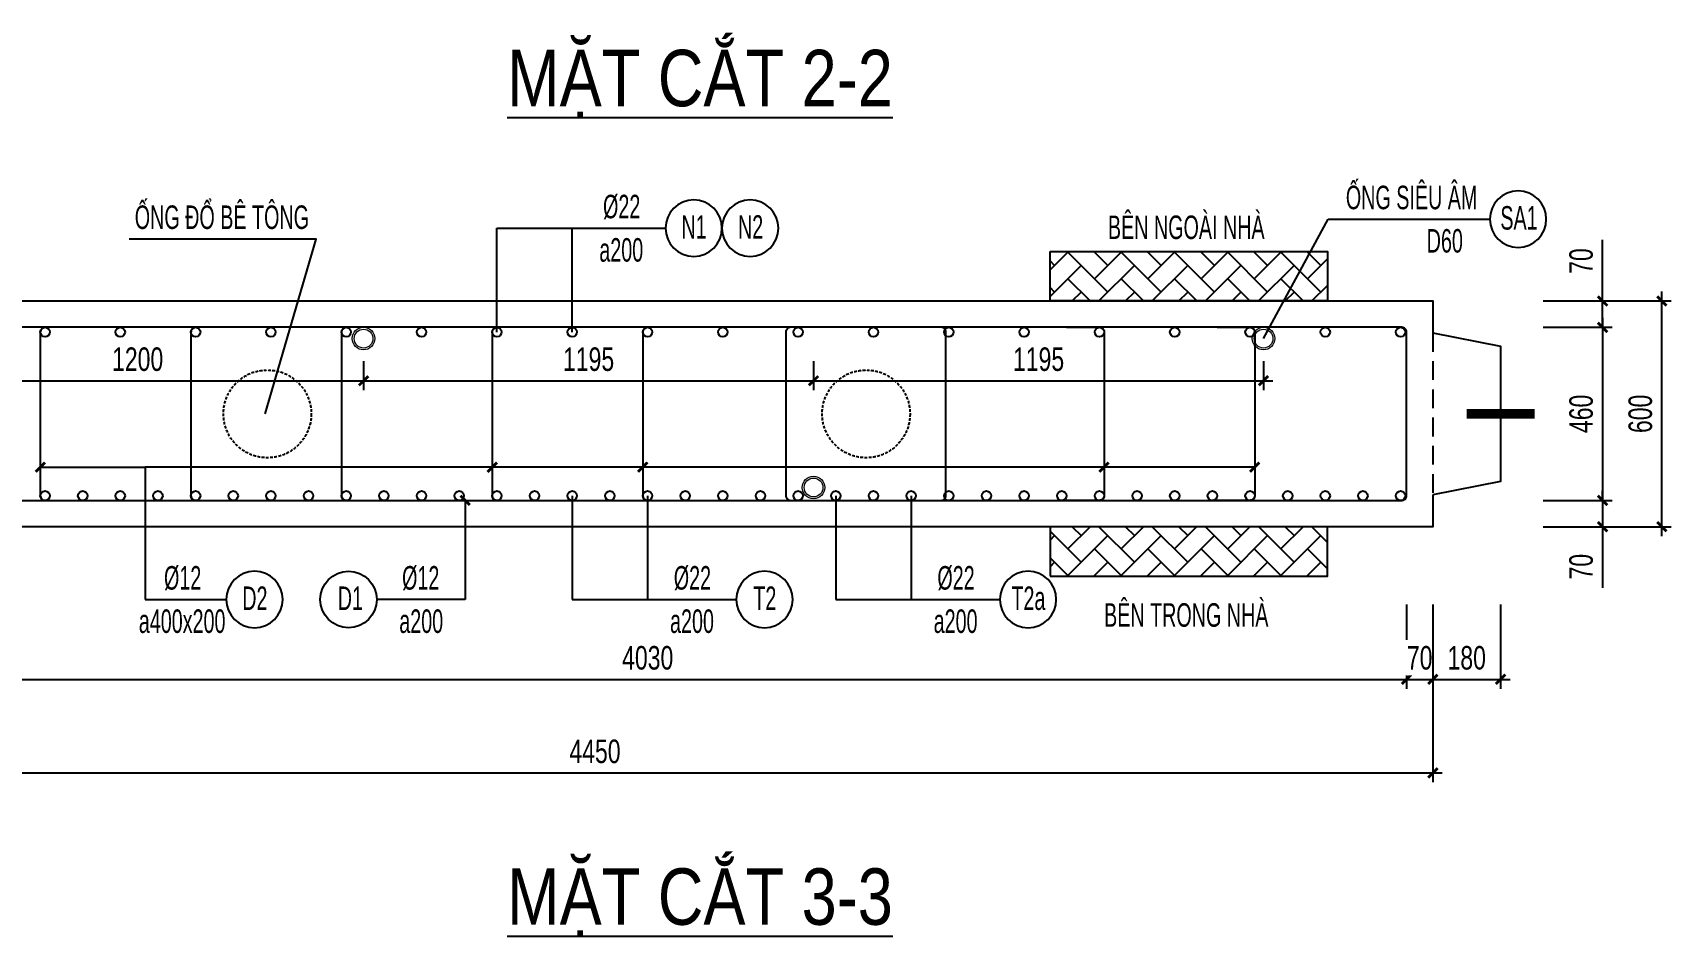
# Model space of a CAD drawing. Header units: millimetres. Extents: x -147841 to 368790, y -162721 to 84261.
# Drawn here: x 293912 to 298263, y -102151 to -99747 of the extents above; entities that cross this region are included whole.
import ezdxf
from ezdxf.enums import TextEntityAlignment as Align

# ---------------------------------------------------------------- set-up
doc = ezdxf.new("R2010")
doc.units = ezdxf.units.MM
doc.header["$LTSCALE"] = 1000
doc.header["$MEASUREMENT"] = 0
doc.header["$PDMODE"] = 1
doc.header["$PDSIZE"] = -10
doc.linetypes.add('DASHED', pattern=[0.75, 0.5, -0.25])
doc.linetypes.add('HIDDEN', pattern=[0.375, 0.25, -0.125])
doc.layers.get('0').update_dxf_attribs({"linetype": 'CONTINUOUS', "lineweight": 18})
doc.layers.get('DEFPOINTS').update_dxf_attribs({"color": 5, "linetype": 'CONTINUOUS', "lineweight": 18})
for name, color, linetype, lineweight in [('0-THAY', 7, 'CONTINUOUS', 18), ('ccu11-Dim', 8, 'CONTINUOUS', 18), ('DIM', 8, 'CONTINUOUS', 18)]:
    doc.layers.add(name, color=color, linetype=linetype, lineweight=lineweight)
for name, color, linetype in [('ccu11-Hatch', 250, 'CONTINUOUS'), ('ccu11-Khuat', 9, 'DASHED'), ('ccu11-Manh', 8, 'CONTINUOUS'), ('ccu11-Thep', 4, 'CONTINUOUS'), ('ccu11-Thepdai', 6, 'CONTINUOUS'), ('KC-Cotthep', 8, 'CONTINUOUS'), ('KC-Dim', 8, 'CONTINUOUS'), ('KC-Text', 31, 'CONTINUOUS'), ('KC-Thay', 7, 'CONTINUOUS')]:
    doc.layers.add(name, color=color, linetype=linetype)
doc.styles.add('ARIAL', font='arial.ttf', dxfattribs={"width": 0.7})
doc.styles.add('ccu11-dim', font='vnsimli.shx', dxfattribs={"width": 0.65, "bigfont": 'bigfont.shx'})
doc.dimstyles.new('2.5-25', dxfattribs={"dimscale": 25, "dimtxt": 2.5, "dimasz": 1, "dimexe": 1, "dimexo": 2, "dimgap": 1, "dimtad": 1, "dimdec": 1, "dimrnd": 5, "dimdsep": 46, "dimtxsty": 'ARIAL', "dimblk": 'ARCHTICK', "dimcen": -1, "dimdle": 1, "dimclrd": 256, "dimclre": 256, "dimclrt": 3, "dimadec": 0, "dimazin": 2, "dimtfac": 0.1, "dimtdec": 1, "dimtmove": 0, "dimatfit": 1, "dimldrblk": 'ARCHTICK', "dimfxl": 1, "dimtvp": 0.833333, "dimtfill": 1, "dimtolj": 1, "dimtzin": 12, "dimarcsym": 0})
doc.dimstyles.new('ccu11-100x4', dxfattribs={"dimscale": 100, "dimtxt": 2.5, "dimasz": 1, "dimexe": 1, "dimexo": 2, "dimgap": 1, "dimtad": 1, "dimdec": 0, "dimlfac": 0.25, "dimdsep": 46, "dimtxsty": 'ccu11-dim', "dimblk": 'ARCHTICK', "dimcen": -1, "dimdle": 1, "dimclrd": 256, "dimclre": 256, "dimclrt": 31, "dimadec": 0, "dimazin": 2, "dimtfac": 0.1, "dimtdec": 0, "dimtmove": 0, "dimatfit": 1, "dimldrblk": 'ARCHTICK', "dimfxl": 1, "dimtvp": 0.833333, "dimtolj": 1, "dimtzin": 12, "dimarcsym": 0})

# ---------------------------------------------------------------- blocks, each defined once
blk = doc.blocks.new('_ARCHTICK')
at = {"color": 0, "linetype": 'ByBlock', "const_width": 0.3}
blk.add_lwpolyline([(-0.5, -0.5), (0.5, 0.5)], dxfattribs=at)
blk = doc.blocks.new('*D1452')
at = {"layer": 'DEFPOINTS', "color": 0, "linetype": 'ByBlock', "ltscale": 30, "transparency": 16777216}
for p in [(293530.4, -101216.8), (297560.4, -101216.8), (297560.4, -101465.5)]:
    blk.add_point(p, dxfattribs=at)
at = {"layer": 'KC-Dim', "linetype": 'ByBlock', "lineweight": -2, "ltscale": 30, "transparency": 16777216}
for p, q in [((293530.4, -101266.8), (293530.4, -101490.5)), ((297560.4, -101266.8), (297560.4, -101490.5)), ((293505.4, -101465.5), (297585.4, -101465.5))]:
    blk.add_line(p, q, dxfattribs=at)
at = {"layer": 'KC-Dim', "linetype": 'ByBlock', "lineweight": -2, "ltscale": 30, "transparency": 16777216, "xscale": 25, "yscale": 25, "zscale": 25, "rotation": 180}
blk.add_blockref('_ARCHTICK', (293530.4, -101465.5), dxfattribs=at)
at = {"layer": 'KC-Dim', "linetype": 'ByBlock', "lineweight": -2, "ltscale": 30, "transparency": 16777216, "xscale": 25, "yscale": 25, "zscale": 25}
blk.add_blockref('_ARCHTICK', (297560.4, -101465.5), dxfattribs=at)
at = {"layer": 'KC-Dim', "color": 3, "linetype": 'ByBlock', "ltscale": 30, "transparency": 16777216, "insert": (295545.4, -101408.6), "char_height": 62.5, "attachment_point": 5, "style": 'ARIAL', "bg_fill": 3, "box_fill_scale": 1.25, "bg_fill_color": 256, "bg_fill_true_color": 13158600, "bg_fill_transparency": 0}
blk.add_mtext('\\A1;4030', dxfattribs=at)
blk = doc.blocks.new('*D1453')
at = {"layer": 'DEFPOINTS', "color": 0, "linetype": 'ByBlock', "ltscale": 30, "transparency": 16777216}
for p in [(293180.4, -101216.8), (297630.4, -101216.8), (297630.4, -101714.1)]:
    blk.add_point(p, dxfattribs=at)
at = {"layer": 'KC-Dim', "linetype": 'ByBlock', "lineweight": -2, "ltscale": 30, "transparency": 16777216}
for p, q in [((293180.4, -101266.8), (293180.4, -101739.1)), ((297630.4, -101266.8), (297630.4, -101739.1)), ((293155.4, -101714.1), (297655.4, -101714.1))]:
    blk.add_line(p, q, dxfattribs=at)
at = {"layer": 'KC-Dim', "linetype": 'ByBlock', "lineweight": -2, "ltscale": 30, "transparency": 16777216, "xscale": 25, "yscale": 25, "zscale": 25, "rotation": 180}
blk.add_blockref('_ARCHTICK', (293180.4, -101714.1), dxfattribs=at)
at = {"layer": 'KC-Dim', "linetype": 'ByBlock', "lineweight": -2, "ltscale": 30, "transparency": 16777216, "xscale": 25, "yscale": 25, "zscale": 25}
blk.add_blockref('_ARCHTICK', (297630.4, -101714.1), dxfattribs=at)
at = {"layer": 'KC-Dim', "color": 3, "linetype": 'ByBlock', "ltscale": 30, "transparency": 16777216, "insert": (295405.4, -101657.2), "char_height": 62.5, "attachment_point": 5, "style": 'ARIAL', "bg_fill": 3, "box_fill_scale": 1.25, "bg_fill_color": 256, "bg_fill_true_color": 13158600, "bg_fill_transparency": 0}
blk.add_mtext('\\A1;4450', dxfattribs=at)
blk = doc.blocks.new('*D1454')
at = {"layer": 'DEFPOINTS', "color": 0, "linetype": 'ByBlock', "ltscale": 30, "transparency": 16777216}
for p in [(297873.5, -100459.9), (298238.5, -100459.9), (297873.5, -101059.9)]:
    blk.add_point(p, dxfattribs=at)
at = {"layer": 'KC-Dim', "linetype": 'ByBlock', "lineweight": -2, "ltscale": 30, "transparency": 16777216}
for p, q in [((297923.5, -100459.9), (298263.5, -100459.9)), ((298238.5, -101084.9), (298238.5, -100434.9)), ((297923.5, -101059.9), (298263.5, -101059.9))]:
    blk.add_line(p, q, dxfattribs=at)
at = {"layer": 'KC-Dim', "linetype": 'ByBlock', "lineweight": -2, "ltscale": 30, "transparency": 16777216, "xscale": 25, "yscale": 25, "zscale": 25}
for p, rotation in [((298238.5, -100459.9), 90), ((298238.5, -101059.9), 270)]:
    blk.add_blockref('_ARCHTICK', p, dxfattribs=dict(at, rotation=rotation))
at = {"layer": 'KC-Dim', "color": 3, "linetype": 'ByBlock', "ltscale": 30, "transparency": 16777216, "insert": (298181.6, -100759.9), "char_height": 62.5, "attachment_point": 5, "rotation": 90, "style": 'ARIAL', "bg_fill": 3, "box_fill_scale": 1.25, "bg_fill_color": 256, "bg_fill_true_color": 13158600, "bg_fill_transparency": 0}
blk.add_mtext('\\A1;600', dxfattribs=at)
blk = doc.blocks.new('*D1455')
at = {"layer": 'DEFPOINTS', "color": 0, "linetype": 'ByBlock', "ltscale": 30, "transparency": 16777216}
for p in [(297873.5, -100529.9), (297873.5, -100989.9), (298081.3, -100989.9)]:
    blk.add_point(p, dxfattribs=at)
at = {"layer": 'KC-Dim', "linetype": 'ByBlock', "lineweight": -2, "ltscale": 30, "transparency": 16777216}
for p, q in [((298081.3, -100504.9), (298081.3, -101014.9)), ((297923.5, -100529.9), (298106.3, -100529.9)), ((297923.5, -100989.9), (298106.3, -100989.9))]:
    blk.add_line(p, q, dxfattribs=at)
at = {"layer": 'KC-Dim', "linetype": 'ByBlock', "lineweight": -2, "ltscale": 30, "transparency": 16777216, "xscale": 25, "yscale": 25, "zscale": 25}
for p, rotation in [((298081.3, -100529.9), 90), ((298081.3, -100989.9), 270)]:
    blk.add_blockref('_ARCHTICK', p, dxfattribs=dict(at, rotation=rotation))
at = {"layer": 'KC-Dim', "color": 3, "linetype": 'ByBlock', "ltscale": 30, "transparency": 16777216, "insert": (298024.4, -100759.9), "char_height": 62.5, "attachment_point": 5, "rotation": 90, "style": 'ARIAL', "bg_fill": 3, "box_fill_scale": 1.25, "bg_fill_color": 256, "bg_fill_true_color": 13158600, "bg_fill_transparency": 0}
blk.add_mtext('\\A1;460', dxfattribs=at)
blk = doc.blocks.new('*D1456')
at = {"layer": 'DEFPOINTS', "color": 0, "linetype": 'ByBlock', "ltscale": 30, "transparency": 16777216}
for p in [(297873.5, -100459.9), (298081.3, -100459.9), (297873.5, -100529.9)]:
    blk.add_point(p, dxfattribs=at)
at = {"layer": 'KC-Dim', "linetype": 'ByBlock', "lineweight": -2, "ltscale": 30, "transparency": 16777216}
for p, q in [((298081.3, -100459.9), (298081.3, -100297.8)), ((297923.5, -100459.9), (298106.3, -100459.9)), ((298081.3, -100529.9), (298081.3, -100459.9)), ((297923.5, -100529.9), (298106.3, -100529.9)), ((298081.3, -100529.9), (298081.3, -100554.9))]:
    blk.add_line(p, q, dxfattribs=at)
at = {"layer": 'KC-Dim', "linetype": 'ByBlock', "lineweight": -2, "ltscale": 30, "transparency": 16777216, "xscale": 25, "yscale": 25, "zscale": 25}
for p, rotation in [((298081.3, -100459.9), 270), ((298081.3, -100529.9), 90)]:
    blk.add_blockref('_ARCHTICK', p, dxfattribs=dict(at, rotation=rotation))
at = {"layer": 'KC-Dim', "color": 3, "linetype": 'ByBlock', "ltscale": 30, "transparency": 16777216, "insert": (298024.4, -100353.8), "char_height": 62.5, "attachment_point": 5, "rotation": 90, "style": 'ARIAL', "bg_fill": 3, "box_fill_scale": 1.25, "bg_fill_color": 256, "bg_fill_true_color": 13158600, "bg_fill_transparency": 0}
blk.add_mtext('\\A1;70', dxfattribs=at)
blk = doc.blocks.new('*D1457')
at = {"layer": 'DEFPOINTS', "color": 0, "linetype": 'ByBlock', "ltscale": 30, "transparency": 16777216}
for p in [(297873.5, -100989.9), (297873.5, -101059.9), (298081.3, -101059.9)]:
    blk.add_point(p, dxfattribs=at)
at = {"layer": 'KC-Dim', "linetype": 'ByBlock', "lineweight": -2, "ltscale": 30, "transparency": 16777216}
for p, q in [((298081.3, -100989.9), (298081.3, -100964.9)), ((297923.5, -100989.9), (298106.3, -100989.9)), ((298081.3, -100989.9), (298081.3, -101059.9)), ((297923.5, -101059.9), (298106.3, -101059.9)), ((298081.3, -101059.9), (298081.3, -101222.1))]:
    blk.add_line(p, q, dxfattribs=at)
at = {"layer": 'KC-Dim', "linetype": 'ByBlock', "lineweight": -2, "ltscale": 30, "transparency": 16777216, "xscale": 25, "yscale": 25, "zscale": 25}
for p, rotation in [((298081.3, -100989.9), 270), ((298081.3, -101059.9), 90)]:
    blk.add_blockref('_ARCHTICK', p, dxfattribs=dict(at, rotation=rotation))
at = {"layer": 'KC-Dim', "color": 3, "linetype": 'ByBlock', "ltscale": 30, "transparency": 16777216, "insert": (298024.4, -101166), "char_height": 62.5, "attachment_point": 5, "rotation": 90, "style": 'ARIAL', "bg_fill": 3, "box_fill_scale": 1.25, "bg_fill_color": 256, "bg_fill_true_color": 13158600, "bg_fill_transparency": 0}
blk.add_mtext('\\A1;70', dxfattribs=at)
blk = doc.blocks.new('att_thep_2')
blk.add_circle((-300, 0), 300)
at = {"color": 3, "style": 'ARIAL', "width": 0.6}
blk.add_attdef('DK', text='', height=250, dxfattribs=at).set_placement((467, 105), align=Align.CENTER)
at = {"color": 31, "style": 'ARIAL', "width": 0.6}
blk.add_attdef('SH', text='', height=250, dxfattribs=at).set_placement((-281, -111), align=Align.CENTER)
at = {"color": 2, "style": 'ARIAL', "width": 0.6}
blk.add_attdef('KC', text='', height=250, dxfattribs=at).set_placement((472, -355), align=Align.CENTER)
blk = doc.blocks.new('*D1458')
at = {"layer": 'DEFPOINTS', "color": 0, "ltscale": 3000, "transparency": 16777216}
for p in [(297560.4, -101216.8), (297630.4, -101216.8)]:
    blk.add_point(p, dxfattribs=at)
at = {"layer": 'KC-Dim', "lineweight": -2, "ltscale": 3000, "transparency": 16777216}
for p, q in [((297560.4, -101266.8), (297560.4, -101490.5)), ((297630.4, -101266.8), (297630.4, -101490.5)), ((297535.4, -101465.5), (297655.4, -101465.5))]:
    blk.add_line(p, q, dxfattribs=at)
at = {"layer": 'KC-Dim', "lineweight": -2, "ltscale": 3000, "transparency": 16777216, "xscale": 25, "yscale": 25, "zscale": 25, "rotation": 180}
blk.add_blockref('_ARCHTICK', (297560.4, -101465.5), dxfattribs=at)
at = {"layer": 'KC-Dim', "lineweight": -2, "ltscale": 3000, "transparency": 16777216, "xscale": 25, "yscale": 25, "zscale": 25}
blk.add_blockref('_ARCHTICK', (297630.4, -101465.5), dxfattribs=at)
at = {"layer": 'KC-Dim', "color": 3, "ltscale": 3000, "transparency": 16777216, "insert": (297595.4, -101408.6), "char_height": 62.5, "attachment_point": 5, "style": 'ARIAL', "bg_fill": 3, "box_fill_scale": 1.25, "bg_fill_color": 256, "bg_fill_true_color": 13158600, "bg_fill_transparency": 0}
blk.add_mtext('\\A1;70', dxfattribs=at)
at = {"layer": 'DEFPOINTS', "color": 0, "ltscale": 3000, "transparency": 16777216}
blk.add_point((297630.4, -101465.5), dxfattribs=at)
blk = doc.blocks.new('*D1459')
at = {"layer": 'DEFPOINTS', "color": 0, "ltscale": 3000, "transparency": 16777216}
for p in [(297630.4, -101216.8), (297810.4, -101216.8), (297810.4, -101465.5)]:
    blk.add_point(p, dxfattribs=at)
at = {"layer": 'KC-Dim', "lineweight": -2, "ltscale": 3000, "transparency": 16777216}
for p, q in [((297630.4, -101266.8), (297630.4, -101490.5)), ((297810.4, -101266.8), (297810.4, -101490.5)), ((297605.4, -101465.5), (297835.4, -101465.5))]:
    blk.add_line(p, q, dxfattribs=at)
at = {"layer": 'KC-Dim', "color": 3, "ltscale": 3000, "transparency": 16777216, "insert": (297720.4, -101408.6), "char_height": 62.5, "attachment_point": 5, "style": 'ARIAL', "bg_fill": 3, "box_fill_scale": 1.25, "bg_fill_color": 256, "bg_fill_true_color": 13158600, "bg_fill_transparency": 0}
blk.add_mtext('\\A1;180', dxfattribs=at)
at = {"layer": 'KC-Dim', "lineweight": -2, "ltscale": 3000, "transparency": 16777216, "xscale": 25, "yscale": 25, "zscale": 25, "rotation": 180}
blk.add_blockref('_ARCHTICK', (297630.4, -101465.5), dxfattribs=at)
at = {"layer": 'KC-Dim', "lineweight": -2, "ltscale": 3000, "transparency": 16777216, "xscale": 25, "yscale": 25, "zscale": 25}
blk.add_blockref('_ARCHTICK', (297810.4, -101465.5), dxfattribs=at)
blk = doc.blocks.new('*U1434')
at = {"layer": 'ccu11-Thepdai', "flags": 128}
blk.add_lwpolyline([(50, 230), (-37.5, 230, 0.414214), (-50, 217.5), (-50, -114.4), (-50, -217.5, 0.414214), (-37.5, -230), (50, -230)], format="xyb", dxfattribs=at)
blk = doc.blocks.new('*U1435')
at = {"layer": 'DIM', "color": 0, "linetype": 'ByBlock', "lineweight": -2, "transparency": 16777216}
for p in [(0, 0), (400, 0), (800, 0), (1200, 0), (1600, 0)]:
    blk.add_blockref('*U1434', p, dxfattribs=at)
blk = doc.blocks.new('*U1432')
at = {"layer": 'ccu11-Thepdai', "flags": 128}
blk.add_lwpolyline([(-50, 230), (37.5, 230, -0.414214), (50, 217.5), (50, -114.4), (50, -217.5, -0.414214), (37.5, -230), (-50, -230)], format="xyb", dxfattribs=at)
blk = doc.blocks.new('*U1433')
at = {"layer": 'DIM', "color": 0, "linetype": 'ByBlock', "lineweight": -2, "transparency": 16777216}
for p in [(0, 0), (400, 0)]:
    blk.add_blockref('*U1432', p, dxfattribs=at)
blk = doc.blocks.new('*U1442')
at = {"layer": 'ccu11-Thep'}
blk.add_circle((0, 0), 12.5, dxfattribs=at)
blk = doc.blocks.new('*U1443')
at = {"layer": 'KC-Dim', "color": 0, "linetype": 'ByBlock', "lineweight": -2, "transparency": 16777216}
for p in [(0, 0), (100, 0), (200, 0), (300, 0), (400, 0), (500, 0), (600, 0), (700, 0), (800, 0), (900, 0), (1000, 0), (1100, 0), (1200, 0), (1300, 0), (1400, 0), (1500, 0), (1600, 0), (1700, 0), (1800, 0), (1900, 0), (2000, 0), (2100, 0), (2200, 0), (2300, 0), (2400, 0), (2500, 0), (2600, 0), (2700, 0), (2800, 0), (2900, 0), (3000, 0), (3100, 0), (3200, 0), (3300, 0), (3400, 0), (3500, 0), (3600, 0), (3700, 0), (3800, 0), (3900, 0)]:
    blk.add_blockref('*U1442', p, dxfattribs=at)
blk = doc.blocks.new('*U1444')
at = {"layer": 'ccu11-Thep'}
blk.add_circle((0, 0), 12.5, dxfattribs=at)
blk = doc.blocks.new('*U1445')
at = {"layer": 'KC-Dim', "color": 0, "linetype": 'ByBlock', "lineweight": -2, "transparency": 16777216}
for p in [(0, 0), (200, 0), (400, 0), (600, 0), (800, 0), (1000, 0), (1200, 0), (1400, 0), (1600, 0), (1800, 0), (2000, 0), (2200, 0), (2400, 0), (2600, 0), (2800, 0), (3000, 0), (3200, 0), (3400, 0), (3600, 0), (3800, 0)]:
    blk.add_blockref('*U1444', p, dxfattribs=at)
blk = doc.blocks.new('*D1482')
at = {"layer": 'DEFPOINTS', "color": 0, "linetype": 'ByBlock', "ltscale": 30, "transparency": 16777216}
for p in [(293590.9, -100570.2), (294790.9, -100570.2), (294790.9, -100671.9)]:
    blk.add_point(p, dxfattribs=at)
at = {"layer": 'KC-Dim', "linetype": 'ByBlock', "lineweight": -2, "ltscale": 30, "transparency": 16777216}
for p, q in [((293590.9, -100620.2), (293590.9, -100696.9)), ((294790.9, -100620.2), (294790.9, -100696.9)), ((293565.9, -100671.9), (294815.9, -100671.9))]:
    blk.add_line(p, q, dxfattribs=at)
at = {"layer": 'KC-Dim', "linetype": 'ByBlock', "lineweight": -2, "ltscale": 30, "transparency": 16777216, "xscale": 25, "yscale": 25, "zscale": 25, "rotation": 180}
blk.add_blockref('_ARCHTICK', (293590.9, -100671.9), dxfattribs=at)
at = {"layer": 'KC-Dim', "linetype": 'ByBlock', "lineweight": -2, "ltscale": 30, "transparency": 16777216, "xscale": 25, "yscale": 25, "zscale": 25}
blk.add_blockref('_ARCHTICK', (294790.9, -100671.9), dxfattribs=at)
at = {"layer": 'KC-Dim', "color": 3, "linetype": 'ByBlock', "ltscale": 30, "transparency": 16777216, "insert": (294190.9, -100615), "char_height": 62.5, "attachment_point": 5, "style": 'ARIAL', "bg_fill": 3, "box_fill_scale": 1.25, "bg_fill_color": 256, "bg_fill_true_color": 13158600, "bg_fill_transparency": 0}
blk.add_mtext('\\A1;1200', dxfattribs=at)
blk = doc.blocks.new('*D1483')
at = {"layer": 'DEFPOINTS', "color": 0, "linetype": 'ByBlock', "ltscale": 30, "transparency": 16777216}
for p in [(294790.9, -100570.2), (295985.9, -100570.2), (295985.9, -100671.9)]:
    blk.add_point(p, dxfattribs=at)
at = {"layer": 'KC-Dim', "linetype": 'ByBlock', "lineweight": -2, "ltscale": 30, "transparency": 16777216}
for p, q in [((294790.9, -100620.2), (294790.9, -100696.9)), ((295985.9, -100620.2), (295985.9, -100696.9)), ((294765.9, -100671.9), (296010.9, -100671.9))]:
    blk.add_line(p, q, dxfattribs=at)
at = {"layer": 'KC-Dim', "linetype": 'ByBlock', "lineweight": -2, "ltscale": 30, "transparency": 16777216, "xscale": 25, "yscale": 25, "zscale": 25, "rotation": 180}
blk.add_blockref('_ARCHTICK', (294790.9, -100671.9), dxfattribs=at)
at = {"layer": 'KC-Dim', "linetype": 'ByBlock', "lineweight": -2, "ltscale": 30, "transparency": 16777216, "xscale": 25, "yscale": 25, "zscale": 25}
blk.add_blockref('_ARCHTICK', (295985.9, -100671.9), dxfattribs=at)
at = {"layer": 'KC-Dim', "color": 3, "linetype": 'ByBlock', "ltscale": 30, "transparency": 16777216, "insert": (295388.4, -100615), "char_height": 62.5, "attachment_point": 5, "style": 'ARIAL', "bg_fill": 3, "box_fill_scale": 1.25, "bg_fill_color": 256, "bg_fill_true_color": 13158600, "bg_fill_transparency": 0}
blk.add_mtext('\\A1;1195', dxfattribs=at)
blk = doc.blocks.new('*D1484')
at = {"layer": 'DEFPOINTS', "color": 0, "linetype": 'ByBlock', "ltscale": 30, "transparency": 16777216}
for p in [(295985.9, -100570.2), (297180.9, -100570.2), (297180.9, -100671.9)]:
    blk.add_point(p, dxfattribs=at)
at = {"layer": 'KC-Dim', "linetype": 'ByBlock', "lineweight": -2, "ltscale": 30, "transparency": 16777216}
for p, q in [((295985.9, -100620.2), (295985.9, -100696.9)), ((297180.9, -100620.2), (297180.9, -100696.9)), ((295960.9, -100671.9), (297205.9, -100671.9))]:
    blk.add_line(p, q, dxfattribs=at)
at = {"layer": 'KC-Dim', "linetype": 'ByBlock', "lineweight": -2, "ltscale": 30, "transparency": 16777216, "xscale": 25, "yscale": 25, "zscale": 25, "rotation": 180}
blk.add_blockref('_ARCHTICK', (295985.9, -100671.9), dxfattribs=at)
at = {"layer": 'KC-Dim', "linetype": 'ByBlock', "lineweight": -2, "ltscale": 30, "transparency": 16777216, "xscale": 25, "yscale": 25, "zscale": 25}
blk.add_blockref('_ARCHTICK', (297180.9, -100671.9), dxfattribs=at)
at = {"layer": 'KC-Dim', "color": 3, "linetype": 'ByBlock', "ltscale": 30, "transparency": 16777216, "insert": (296583.4, -100615), "char_height": 62.5, "attachment_point": 5, "style": 'ARIAL', "bg_fill": 3, "box_fill_scale": 1.25, "bg_fill_color": 256, "bg_fill_true_color": 13158600, "bg_fill_transparency": 0}
blk.add_mtext('\\A1;1195', dxfattribs=at)
blk = doc.blocks.new('A$C260038B3')
at = {"layer": '0-THAY', "linetype": 'Continuous'}
for radius in [120, 100]:
    blk.add_circle((0, 0), radius, dxfattribs=at)

msp = doc.modelspace()

# ---------------------------------------------------------------- hatches: boundary and pattern name
at = {"layer": 'ccu11-Hatch', "ltscale": 3000}
h = msp.add_hatch(dxfattribs=at)
h.set_pattern_fill('AR-HBONE', color=256, scale=12.5, style=0)
h.set_pattern_definition([(45, (229556.815, -112563.067), (6e-15, 70.710678), [150, -50]), (135, (229592.17, -112527.71), (6e-15, 70.710678), [150, -50])])
h.paths.add_polyline_path([(297350.82, -100328.32), (296614.07, -100328.32), (296614.07, -100459.91), (297350.82, -100459.91)])
h = msp.add_hatch(dxfattribs=at)
h.set_pattern_fill('AR-HBONE', color=256, scale=12.5, style=0)
h.set_pattern_definition([(315, (229556.815, -88956.76), (6e-15, -70.710678), [150, -50]), (225, (229592.17, -88992.12), (6e-15, -70.710678), [150, -50])])
h.paths.add_polyline_path([(297350.82, -101191.51), (296614.07, -101191.51), (296614.07, -101059.91), (297350.82, -101059.91)])

# ---------------------------------------------------------------- linework, layer by layer
for points in [[(296614.07, -100328.32), (297350.82, -100328.32), (297350.82, -100459.91), (296614.07, -100459.91)], [(296614.07, -101191.51), (297350.82, -101191.51), (297350.82, -101059.91), (296614.07, -101059.91)]]:
    msp.add_lwpolyline(points, close=True, dxfattribs=at)
at = {"layer": 'ccu11-Khuat', "ltscale": 0.1}
msp.add_line((297630.39, -100544.91), (297630.39, -100974.91), dxfattribs=at)
at = {"layer": 'ccu11-Manh'}
msp.add_lwpolyline([(294529.86, -100759.91), (294665.32, -100295.57), (294168.79, -100295.57)], dxfattribs=at)
at = {"layer": 'ccu11-Thep', "const_width": 25}
msp.add_lwpolyline([(297720.39, -100759.91), (297900.39, -100759.91)], dxfattribs=at)
at = {"layer": 'ccu11-Thep', "linetype": 'HIDDEN', "ltscale": 0.03}
for centre in [(294535.44, -100759.91, 242.3), (296125.39, -100759.91)]:
    msp.add_circle(centre, 116.6, dxfattribs=at)
at = {"layer": 'ccu11-Thepdai'}
for points in [[(293542.89, -100989.91), (296324.89, -100989.91, 0.4142136), (296337.39, -100977.41), (296337.39, -100542.41, 0.4142136), (296324.89, -100529.91), (293542.89, -100529.91, 0.4142136), (293530.39, -100542.41), (293530.39, -100977.41, 0.4142136)], [(295924.89, -100989.91), (297547.89, -100989.91, 0.4142136), (297560.39, -100977.41), (297560.39, -100542.41, 0.4142136), (297547.89, -100529.91), (295924.89, -100529.91, 0.4142136), (295912.39, -100542.41), (295912.39, -100977.41, 0.4142136)]]:
    msp.add_lwpolyline(points, format="xyb", close=True, dxfattribs=at)
at = {"layer": 'KC-Thay', "flags": 128}
for points in [[(293180.39, -100544.91), (293180.39, -100459.91), (297630.39, -100459.91), (297630.39, -100544.91)], [(297630.39, -100544.91), (297810.39, -100579.91), (297810.39, -100939.91), (297630.39, -100974.91)], [(297630.39, -100974.91), (297630.39, -101059.91), (293180.39, -101059.91), (293180.39, -100974.91)]]:
    msp.add_lwpolyline(points, dxfattribs=at)

# ---------------------------------------------------------------- block references
at = {"layer": 'ccu11-Dim', "ltscale": 3000, "xscale": 0.25, "yscale": 0.25, "zscale": 0.25}
msp.add_blockref('A$C260038B3', (295985.86, -100955.62), dxfattribs=at)
at = {"layer": 'DIM'}
for name, p in [('*U1435', (293982.39, -100759.91)), ('*U1433', (296707.39, -100759.91))]:
    msp.add_blockref(name, p, dxfattribs=at)
at = {"layer": 'KC-Cotthep'}
ref = msp.add_blockref('att_thep_2', (295592.54, -100266.54), dxfattribs=dict(at, xscale=-0.25, yscale=0.25, zscale=0.25))
ref.add_attrib('KC', 'a200', dxfattribs={"layer": '0', "color": 2, "height": 62.5, "style": 'ARIAL', "width": 0.6}).set_placement((295475.18, -100355.37), align=Align.CENTER)
ref.add_attrib('DK', '%%C22', dxfattribs={"layer": '0', "color": 2, "height": 62.5, "style": 'ARIAL', "width": 0.6}).set_placement((295476.27, -100240.19), align=Align.CENTER)
ref.add_attrib('SH', 'N1', dxfattribs={"layer": '0', "color": 31, "height": 62.5, "style": 'ARIAL', "width": 0.6}).set_placement((295668.56, -100294.41), align=Align.CENTER)
ref = msp.add_blockref('att_thep_2', (295742.54, -100266.54), dxfattribs=dict(at, xscale=-0.25, yscale=0.25, zscale=0.25))
ref.add_attrib('SH', 'N2', dxfattribs={"layer": '0', "color": 31, "height": 62.5, "style": 'ARIAL', "width": 0.6}).set_placement((295818.56, -100294.41), align=Align.CENTER)
at = {"layer": 'KC-Dim'}
msp.add_blockref('*U1443', (293644.89, -100977.41), dxfattribs=at)

# ---------------------------------------------------------------- texts
at = {"layer": 'KC-Text', "color": 2, "style": 'ARIAL', "width": 0.8}
msp.add_text('%%UMẶT CẮT 2-2', height=150, dxfattribs=at).set_placement((295684.13, -99942.42), align=Align.CENTER)
at = {"layer": 'KC-Text', "color": 1, "style": 'ARIAL', "width": 0.6}
msp.add_text('ỐNG ĐỔ BÊ TÔNG', height=62.5, dxfattribs=at).set_placement((294183.23, -100268.56))
msp.add_text('BÊN NGOÀI NHÀ', height=62.5, dxfattribs=at).set_placement((296975.59, -100295.36), align=Align.CENTER)
at = {"layer": 'KC-Text', "color": 3, "style": 'ARIAL', "width": 0.8}
msp.add_text('%%UMẶT CẮT 3-3', height=150, dxfattribs=at).set_placement((295684.13, -102117.76), align=Align.CENTER)

# ---------------------------------------------------------------- dimensions: what is measured, and where the dimension line sits
at = {"layer": 'KC-Dim', "linetype": 'ByBlock', "ltscale": 30}
dim = msp.add_linear_dim(base=(297560.39, -101465.54), p1=(293530.39, -101216.82), p2=(297560.39, -101216.82), dimstyle='2.5-25', dxfattribs=at)
dim.commit()
dim.dimension.update_dxf_attribs({"geometry": '*D1452', "text_midpoint": (295545.39, -101408.6)})

# ---------------------------------------------------------------- leaders
at = {"layer": 'ccu11-Manh', "ltscale": 10}
for points in [[(295144.89, -100542.41), (295144.89, -100266.54), (295592.5, -100266.54)], [(295344.89, -100542.41), (295344.89, -100266.54), (295592.54, -100266.54)]]:
    msp.add_leader(points, dimstyle='ccu11-100x4', override={"dimgap": 1, "dimtad": 0, "dimldrblk": 'None'}, dxfattribs=at)

# ---------------------------------------------------------------- next in the draw order: dimensions: what is measured, and where the dimension line sits
at = {"layer": 'KC-Dim', "linetype": 'ByBlock', "ltscale": 30}
dim = msp.add_linear_dim(base=(298238.47, -100459.91), p1=(297873.47, -101059.91), p2=(297873.47, -100459.91), angle=90, dimstyle='2.5-25', dxfattribs=at)
dim.commit()
dim.dimension.update_dxf_attribs({"geometry": '*D1454', "text_midpoint": (298181.56, -100759.91)})
for base, p1, p2, picture, middle in [((294790.86, -100671.87), (293590.86, -100570.19), (294790.86, -100570.19), '*D1482', (294190.86, -100614.96)), ((297630.39, -101714.09), (293180.39, -101216.82), (297630.39, -101216.82), '*D1453', (295405.39, -101657.18))]:
    dim = msp.add_linear_dim(base=base, p1=p1, p2=p2, dimstyle='2.5-25', dxfattribs=at)
    dim.commit()
    dim.dimension.update_dxf_attribs({"geometry": picture, "text_midpoint": middle})

# ---------------------------------------------------------------- next in the draw order: block references
at = {"layer": 'KC-Cotthep'}
ref = msp.add_blockref('att_thep_2', (294426.38, -101253.29), dxfattribs=dict(at, xscale=-0.25, yscale=0.25, zscale=0.25))
ref.add_attrib('KC', 'a400x200', dxfattribs={"layer": '0', "color": 2, "height": 62.5, "style": 'ARIAL', "width": 0.6}).set_placement((294309.03, -101342.11), align=Align.CENTER)
ref.add_attrib('DK', '%%C12', dxfattribs={"layer": '0', "color": 215, "height": 62.5, "style": 'ARIAL', "width": 0.6}).set_placement((294310.37, -101226.93), align=Align.CENTER)
ref.add_attrib('SH', 'D2', dxfattribs={"layer": '0', "color": 31, "height": 62.5, "style": 'ARIAL', "width": 0.6}).set_placement((294502.2, -101281.16), align=Align.CENTER)
ref = msp.add_blockref('att_thep_2', (294825.97, -101253.29), dxfattribs=dict(at, xscale=0.25, yscale=0.25, zscale=0.25))
ref.add_attrib('KC', 'a200', dxfattribs={"layer": '0', "color": 2, "height": 62.5, "style": 'ARIAL', "width": 0.6}).set_placement((294943.94, -101342.11), align=Align.CENTER)
ref.add_attrib('DK', '%%C12', dxfattribs={"layer": '0', "color": 215, "height": 62.5, "style": 'ARIAL', "width": 0.6}).set_placement((294942.62, -101226.93), align=Align.CENTER)
ref.add_attrib('SH', 'D1', dxfattribs={"layer": '0', "color": 31, "height": 62.5, "style": 'ARIAL', "width": 0.6}).set_placement((294755.73, -101281.16), align=Align.CENTER)
ref = msp.add_blockref('att_thep_2', (295780.4, -101253.29), dxfattribs=dict(at, xscale=-0.25, yscale=0.25, zscale=0.25))
ref.add_attrib('KC', 'a200', dxfattribs={"layer": '0', "color": 2, "height": 62.5, "style": 'ARIAL', "width": 0.6}).set_placement((295663.05, -101342.11), align=Align.CENTER)
ref.add_attrib('DK', '%%C22', dxfattribs={"layer": '0', "color": 2, "height": 62.5, "style": 'ARIAL', "width": 0.6}).set_placement((295664.14, -101226.93), align=Align.CENTER)
ref.add_attrib('SH', 'T2', dxfattribs={"layer": '0', "color": 31, "height": 62.5, "style": 'ARIAL', "width": 0.6}).set_placement((295856.43, -101281.16), align=Align.CENTER)
ref = msp.add_blockref('att_thep_2', (296480.4, -101253.29), dxfattribs=dict(at, xscale=-0.25, yscale=0.25, zscale=0.25))
ref.add_attrib('KC', 'a200', dxfattribs={"layer": '0', "color": 2, "height": 62.5, "style": 'ARIAL', "width": 0.6}).set_placement((296363.05, -101342.11), align=Align.CENTER)
ref.add_attrib('DK', '%%C22', dxfattribs={"layer": '0', "color": 2, "height": 62.5, "style": 'ARIAL', "width": 0.6}).set_placement((296364.14, -101226.93), align=Align.CENTER)
ref.add_attrib('SH', 'T2a', dxfattribs={"layer": '0', "color": 31, "height": 62.5, "style": 'ARIAL', "width": 0.6}).set_placement((296556.43, -101281.16), align=Align.CENTER)

# ---------------------------------------------------------------- next in the draw order: texts
at = {"layer": 'KC-Text', "color": 1, "style": 'ARIAL', "width": 0.6}
msp.add_text('BÊN TRONG NHÀ', height=62.5, dxfattribs=at).set_placement((296975.59, -101325.66), align=Align.CENTER)

# ---------------------------------------------------------------- next in the draw order: dimensions: what is measured, and where the dimension line sits
at = {"layer": 'KC-Dim', "linetype": 'ByBlock', "ltscale": 30}
dim = msp.add_linear_dim(base=(298081.32, -100989.91), p1=(297873.47, -100529.91), p2=(297873.47, -100989.91), angle=90, dimstyle='2.5-25', dxfattribs=at)
dim.commit()
dim.dimension.update_dxf_attribs({"geometry": '*D1455', "text_midpoint": (298024.4, -100759.91)})
dim = msp.add_linear_dim(base=(295985.86, -100671.87), p1=(294790.86, -100570.19), p2=(295985.86, -100570.19), dimstyle='2.5-25', dxfattribs=at)
dim.commit()
dim.dimension.update_dxf_attribs({"geometry": '*D1483', "text_midpoint": (295388.36, -100614.96)})
at = {"layer": 'KC-Dim', "ltscale": 3000}
dim = msp.add_linear_dim(base=(297630.39, -101465.54), p1=(297560.39, -101216.82), p2=(297630.39, -101216.82), dimstyle='2.5-25', dxfattribs=at)
dim.commit()
dim.dimension.update_dxf_attribs({"geometry": '*D1458', "text_midpoint": (297595.39, -101465.54), "dimtype": 160})

# ---------------------------------------------------------------- next in the draw order: leaders
at = {"layer": 'ccu11-Manh', "ltscale": 3000}
for points, override in [([(293932.39, -100901.62), (294211.28, -100901.62), (294211.28, -101253.29)], {"dimasz": 0.25, "dimtad": 0}), ([(295132.39, -100901.62), (294211.28, -100901.62), (294211.28, -101253.29)], {"dimasz": 0.25, "dimgap": 1, "dimtad": 0}), ([(295532.39, -100901.62), (294211.28, -100901.62), (294211.28, -101253.29)], {"dimasz": 0.25, "dimtad": 0}), ([(295532.39, -100901.62), (294211.28, -100901.62), (294211.28, -101253.29)], {"dimasz": 0.25, "dimtad": 0}), ([(296757.39, -100901.62), (294211.28, -100901.62), (294211.28, -101253.29)], {"dimasz": 0.25, "dimtad": 0}), ([(297157.39, -100901.62), (294211.28, -100901.62), (294211.28, -101253.29)], {"dimasz": 0.25, "dimtad": 0}), ([(295060.63, -100989.91), (295060.63, -101253.29), (294825.97, -101253.29)], {"dimasz": 0.25, "dimtad": 0})]:
    msp.add_leader(points, dimstyle='ccu11-100x4', override=override, dxfattribs=at)
at = {"layer": 'ccu11-Manh', "ltscale": 10}
for points in [[(294211.28, -100901.62), (294211.28, -101253.29), (294427.59, -101253.29)], [(295344.89, -100977.41), (295344.89, -101253.29), (295780.4, -101253.29)], [(295544.89, -100977.41), (295544.89, -101253.29), (295780.44, -101253.29)], [(296044.89, -100977.41), (296044.89, -101253.29), (296480.4, -101253.29)], [(296244.89, -100977.41), (296244.89, -101253.29), (296480.44, -101253.29)]]:
    msp.add_leader(points, dimstyle='ccu11-100x4', override={"dimgap": 1, "dimtad": 0, "dimldrblk": 'None'}, dxfattribs=at)

# ---------------------------------------------------------------- next in the draw order: block references
at = {"layer": 'ccu11-Dim', "ltscale": 3000, "xscale": 0.25, "yscale": 0.25, "zscale": 0.25}
msp.add_blockref('A$C260038B3', (294790.86, -100559.91), dxfattribs=at)

# ---------------------------------------------------------------- next in the draw order: dimensions: what is measured, and where the dimension line sits
at = {"layer": 'KC-Dim', "linetype": 'ByBlock', "ltscale": 30}
for base, p1, p2, picture, middle in [((298081.32, -100459.91), (297873.47, -100529.91), (297873.47, -100459.91), '*D1456', (298024.4, -100353.83)), ((298081.32, -101059.91), (297873.47, -100989.91), (297873.47, -101059.91), '*D1457', (298024.4, -101166))]:
    dim = msp.add_linear_dim(base=base, p1=p1, p2=p2, angle=90, dimstyle='2.5-25', dxfattribs=at)
    dim.commit()
    dim.dimension.update_dxf_attribs({"geometry": picture, "text_midpoint": middle})
dim = msp.add_linear_dim(base=(297180.86, -100671.87), p1=(295985.86, -100570.19), p2=(297180.86, -100570.19), dimstyle='2.5-25', dxfattribs=at)
dim.commit()
dim.dimension.update_dxf_attribs({"geometry": '*D1484', "text_midpoint": (296583.36, -100614.96)})
at = {"layer": 'KC-Dim', "ltscale": 3000}
dim = msp.add_linear_dim(base=(297810.39, -101465.54), p1=(297630.39, -101216.82), p2=(297810.39, -101216.82), dimstyle='2.5-25', override={"dimtmove": 1}, dxfattribs=at)
dim.commit()
dim.dimension.update_dxf_attribs({"geometry": '*D1459', "text_midpoint": (297720.39, -101465.54), "dimtype": 160})

# ---------------------------------------------------------------- next in the draw order: block references
at = {"layer": 'ccu11-Dim', "ltscale": 3000, "xscale": 0.25, "yscale": 0.25, "zscale": 0.25}
msp.add_blockref('A$C260038B3', (297180.86, -100559.91), dxfattribs=at)
at = {"layer": 'KC-Cotthep'}
ref = msp.add_blockref('att_thep_2', (297781.65, -100242.44), dxfattribs=dict(at, xscale=-0.25, yscale=0.25, zscale=0.25))
ref.add_attrib('KC', 'D60', dxfattribs={"layer": '0', "color": 2, "height": 62.5, "style": 'ARIAL', "width": 0.6}).set_placement((297662.15, -100331.26), align=Align.CENTER)
ref.add_attrib('DK', 'ỐNG SIÊU ÂM', dxfattribs={"layer": '0', "color": 15, "height": 62.5, "style": 'ARIAL', "width": 0.6}).set_placement((297574.02, -100216.08), align=Align.CENTER)
ref.add_attrib('SH', 'SA1', dxfattribs={"layer": '0', "color": 31, "height": 62.5, "style": 'ARIAL', "width": 0.6}).set_placement((297859.16, -100270.31), align=Align.CENTER)
at = {"layer": 'KC-Dim'}
msp.add_blockref('*U1445', (293744.89, -100542.41), dxfattribs=at)

# ---------------------------------------------------------------- next in the draw order: leaders
at = {"layer": 'ccu11-Manh', "ltscale": 10}
msp.add_leader([(297180.86, -100559.91), (297352.37, -100242.44), (297781.65, -100242.44)], dimstyle='ccu11-100x4', override={"dimgap": 1, "dimtad": 0, "dimldrblk": 'None'}, dxfattribs=at)

doc.saveas('drawing.dxf')
